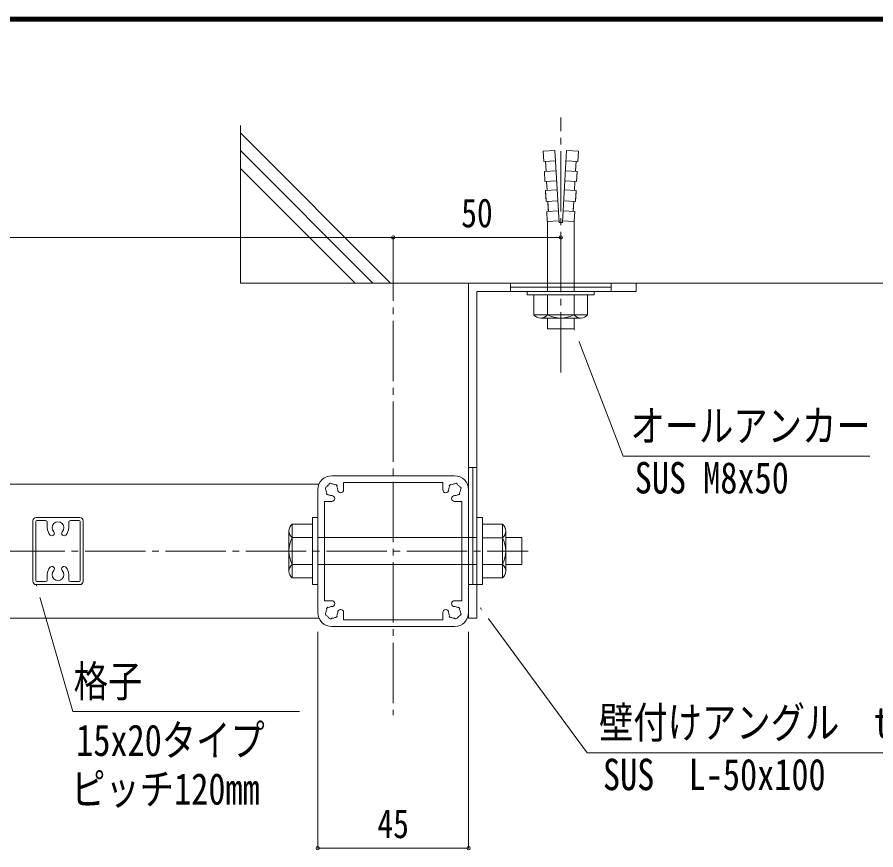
# Model space of a CAD drawing. Units: millimetres at full size; details may follow other scales. Extents: x -18823 to 1599, y -13140 to 1133.
# Drawn here: x 256 to 769, y 636 to 1133 of the extents above; entities that cross this region are included whole.
import ezdxf
from ezdxf.enums import TextEntityAlignment as Align

# ---------------------------------------------------------------- set-up
doc = ezdxf.new("R2010")
doc.units = ezdxf.units.MM
doc.header["$LTSCALE"] = 4
doc.header["$PDMODE"] = 32
doc.header["$PDSIZE"] = 2
doc.linetypes.add('CHAIN2', pattern=[12, 9, -1, 1, -1])
for name, color, linetype, lineweight in [('0-0_0', 7, 'Continuous', 18), ('0-1_1手摺寸法', 3, 'Continuous', 18), ('0-2_2躯体線', 4, 'Continuous', 9), ('0-3_3中心線', 2, 'CHAIN2', 18), ('0-4_41ｱﾙﾐ', 6, 'Continuous', 18), ('0-5_42ｱﾙﾐ部品', 6, 'Continuous', 18), ('0-D_WAKU', 7, 'Continuous', 18)]:
    doc.layers.add(name, color=color, linetype=linetype, lineweight=lineweight)
doc.styles.add('ＭＳ ゴシック', font='')
doc.styles.get('ＭＳ ゴシック').set_extended_font_data('MS Gothic')

msp = doc.modelspace()

# ---------------------------------------------------------------- linework, layer by layer
at = {"layer": '0-0_0'}
for points in [[(588.559, 947.188), (617.791, 871.191), (764.962, 871.191)], [(267.559, 794.553), (289.5, 718.778), (424.595, 718.778)], [(532.671, 780.783), (596.325, 694.128), (818.569, 694.128)]]:
    msp.add_lwpolyline(points, dxfattribs=at)
at = {"layer": '0-1_1手摺寸法'}
for p, q in [((480.559, 1001.789), (-119.441, 1001.789)), ((-114.841, 1001.789), (475.959, 1001.789)), ((480.559, 976.821), (480.559, 1001.789)), ((480.559, 1000.208), (480.559, 1001.789)), ((480.559, 1001.789), (580.559, 1001.789)), ((575.959, 1001.789), (485.159, 1001.789)), ((580.559, 1000.208), (580.559, 1001.789)), ((625.559, 974.553), (525.559, 974.553)), ((525.559, 974.553), (525.559, 774.553)), ((550.559, 974.553), (550.559, 969.553)), ((610.559, 974.553), (610.559, 969.553)), ((625.559, 974.553), (625.559, 969.553)), ((625.559, 969.553), (530.559, 969.553)), ((530.559, 969.553), (530.559, 774.553)), ((550.559, 972.053), (610.559, 972.053)), ((525.559, 864.553), (530.559, 864.553)), ((528.059, 864.553), (528.059, 794.553)), ((525.559, 794.553), (530.559, 794.553)), ((525.559, 774.553), (530.559, 774.553)), ((435.559, 766.453), (435.559, 637.296)), ((525.559, 766.453), (525.559, 637.296)), ((525.559, 637.296), (435.559, 637.296)), ((440.159, 637.296), (520.959, 637.296))]:
    msp.add_line(p, q, dxfattribs=at)
for p in [(480.559, 1001.789), (580.559, 1001.789), (435.559, 637.296), (525.559, 637.296)]:
    msp.add_point(p, dxfattribs=at)
at = {"layer": '0-2_2躯体線'}
for p, q in [((389.366, 1068.506), (389.366, 974.553)), ((478.95, 974.553), (389.366, 1064.136)), ((468.363, 974.553), (389.366, 1053.55)), ((457.776, 974.553), (389.366, 1042.962)), ((896.984, 974.553), (389.366, 974.553)), ((420.369, 830.586), (432.369, 830.586)), ((420.369, 798.586), (420.369, 830.586)), ((432.369, 834.586), (435.559, 834.586)), ((432.369, 794.586), (432.369, 834.586)), ((435.559, 794.586), (435.559, 834.586)), ((530.559, 794.553), (530.559, 834.553)), ((533.75, 834.553), (530.559, 834.553)), ((533.75, 794.553), (533.75, 834.553)), ((545.749, 830.553), (533.75, 830.553)), ((545.749, 798.553), (545.749, 830.553)), ((418.369, 802.586), (418.369, 826.586)), ((547.749, 802.553), (547.749, 826.553)), ((420.369, 822.586), (432.369, 822.586)), ((530.559, 822.586), (435.559, 822.586)), ((545.749, 822.553), (533.75, 822.553)), ((557.364, 822.586), (547.749, 822.586)), ((557.364, 806.586), (557.364, 822.586)), ((420.369, 806.586), (432.369, 806.586)), ((530.559, 806.586), (435.559, 806.586)), ((545.749, 806.553), (533.75, 806.553)), ((557.364, 806.586), (547.749, 806.586)), ((420.369, 798.586), (432.369, 798.586)), ((432.369, 794.586), (435.559, 794.586)), ((533.75, 794.553), (530.559, 794.553)), ((545.749, 798.553), (533.75, 798.553))]:
    msp.add_line(p, q, dxfattribs=at)
for centre, radius, start, end in [((423.369, 826.586), 5, 126.87, 233.13), ((542.75, 826.553), 5, 306.87, 53.13), ((435.369, 814.586), 17, 151.928, 208.072), ((530.75, 814.553), 17, 331.928, 28.072), ((423.369, 802.586), 5, 126.87, 233.13), ((542.75, 802.553), 5, 306.87, 53.13)]:
    msp.add_arc(centre, radius, start, end, dxfattribs=at)
at = {"layer": '0-3_3中心線'}
for p, q in [((580.559, 921.173), (580.559, 1073.249)), ((480.559, 999.904), (480.559, 716.562)), ((-231.317, 814.553), (561.173, 814.553))]:
    msp.add_line(p, q, dxfattribs=at)
at = {"layer": '0-4_41ｱﾙﾐ'}
for p, q in [((265.559, 832.553), (265.559, 814.553)), ((267.359, 832.153), (267.359, 814.553)), ((293.559, 834.553), (267.559, 834.553)), ((273.159, 832.753), (267.959, 832.753)), ((274.159, 831.753), (274.159, 828.553)), ((286.959, 831.753), (286.959, 828.553)), ((293.159, 832.753), (287.959, 832.753)), ((293.759, 832.153), (293.759, 814.553)), ((295.559, 832.553), (295.559, 814.553)), ((265.559, 796.553), (265.559, 814.553)), ((267.359, 796.953), (267.359, 814.553)), ((293.759, 796.953), (293.759, 814.553)), ((295.559, 796.553), (295.559, 814.553)), ((274.159, 797.353), (274.159, 800.553)), ((286.959, 797.353), (286.959, 800.553)), ((293.559, 794.553), (267.559, 794.553)), ((273.159, 796.353), (267.959, 796.353)), ((293.159, 796.353), (287.959, 796.353))]:
    msp.add_line(p, q, dxfattribs=at)
for centre, radius, start, end in [((267.559, 832.553), 2, 90, 180), ((267.959, 832.153), 0.6, 90, 180), ((273.159, 831.753), 1, 0, 90), ((280.559, 828.553), 3.5, 316.844, 223.156), ((287.959, 831.753), 1, 90, 180), ((293.159, 832.153), 0.6, 0, 90), ((293.559, 832.553), 2, 0, 90), ((280.559, 828.553), 6.4, 180, 223.156), ((276.937, 825.179), 1.45, 223.805, 42.507), ((284.181, 825.179), 1.45, 137.493, 316.195), ((280.559, 828.553), 6.4, 316.844, 0), ((280.559, 800.553), 6.4, 136.844, 180), ((276.937, 803.927), 1.45, 317.493, 136.195), ((284.181, 803.927), 1.45, 43.805, 222.507), ((280.559, 800.553), 6.4, 0, 43.156), ((280.559, 800.553), 3.5, 136.844, 43.156), ((267.559, 796.553), 2, 180, 270), ((267.959, 796.953), 0.6, 180, 270), ((273.159, 797.353), 1, 270, 0), ((287.959, 797.353), 1, 180, 270), ((293.159, 796.953), 0.6, 270, 0), ((293.559, 796.553), 2, 270, 0)]:
    msp.add_arc(centre, radius, start, end, dxfattribs=at)
at = {"layer": '0-5_42ｱﾙﾐ部品'}
for p, q in [((576.983, 1053.58), (570.078, 1053.182)), ((570.426, 1047.158), (570.078, 1053.182)), ((579.559, 1010.674), (577.066, 1053.583)), ((581.559, 1010.674), (584.052, 1053.583)), ((584.135, 1053.58), (591.04, 1053.182)), ((590.693, 1047.158), (591.04, 1053.182)), ((570.426, 1047.158), (577.386, 1047.559)), ((571.769, 1041.225), (571.424, 1047.215)), ((590.693, 1047.158), (583.732, 1047.559)), ((589.349, 1041.225), (589.694, 1047.215)), ((570.771, 1041.168), (577.732, 1041.569)), ((571.116, 1035.178), (570.771, 1041.168)), ((590.347, 1041.168), (583.387, 1041.569)), ((590.002, 1035.178), (590.347, 1041.168)), ((571.116, 1035.178), (578.077, 1035.579)), ((572.422, 1029.91), (572.115, 1035.232)), ((572.422, 1029.91), (572.125, 1035.064)), ((590.002, 1035.178), (583.041, 1035.579)), ((588.696, 1029.91), (589.003, 1035.232)), ((588.696, 1029.91), (588.994, 1035.064)), ((571.424, 1029.853), (578.388, 1030.255)), ((571.769, 1023.863), (571.424, 1029.853)), ((589.695, 1029.853), (582.73, 1030.255)), ((589.349, 1023.863), (589.695, 1029.853)), ((571.808, 1023.195), (571.462, 1029.185)), ((589.31, 1023.195), (589.656, 1029.185)), ((571.808, 1023.195), (578.768, 1023.596)), ((573.113, 1017.93), (572.806, 1023.252)), ((573.152, 1017.262), (572.806, 1023.252)), ((589.31, 1023.195), (582.35, 1023.596)), ((587.967, 1017.262), (588.312, 1023.252)), ((588.005, 1017.93), (588.312, 1023.252)), ((572.153, 1017.205), (579.114, 1017.606)), ((572.499, 1011.215), (572.153, 1017.205)), ((588.965, 1017.205), (582.004, 1017.606)), ((588.62, 1011.215), (588.965, 1017.205)), ((579.487, 1011.618), (572.499, 1011.215)), ((572.559, 969.553), (572.559, 1011.218)), ((579.559, 1010.674), (581.559, 1010.674)), ((581.631, 1011.618), (588.62, 1011.215)), ((588.559, 969.553), (588.559, 1011.218)), ((600.559, 969.553), (560.559, 969.553)), ((560.559, 967.583), (560.559, 969.553)), ((600.559, 967.583), (600.559, 969.553)), ((600.559, 967.583), (560.559, 967.583)), ((564.559, 955.583), (564.559, 967.583)), ((572.559, 955.583), (572.559, 967.583)), ((588.559, 955.583), (588.559, 967.583)), ((596.559, 955.583), (596.559, 967.583)), ((596.559, 955.583), (564.559, 955.583)), ((592.559, 953.583), (568.559, 953.583)), ((572.559, 947.188), (572.559, 953.583)), ((588.559, 947.188), (588.559, 953.583)), ((588.559, 947.188), (572.559, 947.188)), ((443.959, 859.553), (517.159, 859.553)), ((-75.16, 854.553), (436.278, 854.553)), ((435.559, 851.153), (435.559, 777.953)), ((450.959, 855.553), (510.159, 855.553)), ((450.959, 855.553), (450.959, 851.153)), ((510.159, 855.553), (510.159, 851.153)), ((525.559, 851.153), (525.559, 777.953)), ((443.959, 844.153), (439.559, 844.153)), ((439.559, 844.153), (439.559, 784.953)), ((517.159, 844.153), (521.559, 844.153)), ((521.559, 844.153), (521.559, 784.953)), ((443.959, 784.953), (439.559, 784.953)), ((517.159, 784.953), (521.559, 784.953)), ((-75.16, 774.553), (436.278, 774.553)), ((450.959, 773.553), (450.959, 777.953)), ((443.959, 769.553), (517.159, 769.553))]:
    msp.add_line(p, q, dxfattribs=at)
msp.add_lwpolyline([(450.959, 773.553), (510.159, 773.553), (510.159, 777.953)], dxfattribs=at)
for centre, radius, start, end in [((568.559, 958.583), 5, 216.87, 323.13), ((580.559, 970.583), 17, 241.928, 298.072), ((592.559, 958.583), 5, 216.87, 323.13), ((443.959, 851.153), 8.4, 90, 180), ((517.159, 851.153), 8.4, 0, 90), ((441.061, 851.93), 1, 165, 232.976), ((441.061, 851.93), 1, 97.024, 165), ((443.959, 851.153), 3.5, 180.359, 195), ((443.959, 851.153), 3.5, 135, 149.641), ((443.959, 851.153), 3.5, 120.359, 135), ((443.183, 854.051), 1, 105, 172.976), ((443.183, 854.051), 1, 37.024, 105), ((443.959, 851.153), 3.5, 75, 89.641), ((443.959, 851.153), 3.5, 60.359, 75), ((446.08, 853.274), 1, 45, 112.976), ((446.08, 853.274), 1, 337.024, 45), ((443.959, 851.153), 3.5, 15, 29.641), ((443.959, 851.153), 3.5, 0.359, 15), ((449.209, 851.153), 1.75, 180, 0), ((511.909, 851.153), 1.75, 180, 0), ((517.159, 851.153), 3.5, 165, 179.641), ((517.159, 851.153), 3.5, 150.359, 165), ((515.038, 853.274), 1, 135, 202.976), ((515.038, 853.274), 1, 67.024, 135), ((517.159, 851.153), 3.5, 105, 119.641), ((517.159, 851.153), 3.5, 90.359, 105), ((517.936, 854.051), 1, 75, 142.976), ((517.936, 854.051), 1, 7.024, 75), ((517.159, 851.153), 3.5, 45, 59.641), ((517.159, 851.153), 3.5, 30.359, 45), ((520.057, 851.93), 1, 15, 82.976), ((517.159, 851.153), 3.5, 345, 359.641), ((520.057, 851.93), 1, 307.024, 15), ((443.959, 851.153), 3.5, 195, 209.641), ((441.838, 849.032), 1, 157.024, 225), ((441.838, 849.032), 1, 225, 292.976), ((443.959, 851.153), 3.5, 240.359, 255), ((443.959, 851.153), 3.5, 255, 270), ((443.959, 845.903), 1.75, 270, 90), ((517.159, 845.903), 1.75, 90, 270), ((517.159, 851.153), 3.5, 270, 285), ((517.159, 851.153), 3.5, 285, 299.641), ((519.28, 849.032), 1, 247.024, 315), ((519.28, 849.032), 1, 315, 22.976), ((517.159, 851.153), 3.5, 330.359, 345), ((443.959, 783.203), 1.75, 270, 90), ((517.159, 783.203), 1.75, 90, 270), ((443.959, 777.953), 3.5, 165, 179.641), ((443.959, 777.953), 3.5, 150.359, 165), ((441.838, 780.074), 1, 135, 202.976), ((441.838, 780.074), 1, 67.024, 135), ((443.959, 777.953), 3.5, 105, 119.641), ((443.959, 777.953), 3.5, 90, 105), ((449.209, 777.953), 1.75, 0, 180), ((511.909, 777.953), 1.75, 0, 180), ((517.159, 777.953), 3.5, 75, 90), ((517.159, 777.953), 3.5, 60.359, 75), ((519.28, 780.074), 1, 45, 112.976), ((519.28, 780.074), 1, 337.024, 45), ((517.159, 777.953), 3.5, 15, 29.641), ((517.159, 777.953), 3.5, 0.359, 15), ((443.959, 777.953), 8.4, 180, 270), ((441.061, 777.176), 1, 127.024, 195), ((441.061, 777.176), 1, 195, 262.976), ((443.959, 777.953), 3.5, 210.359, 225), ((443.959, 777.953), 3.5, 225, 239.641), ((443.183, 775.055), 1, 187.024, 255), ((443.183, 775.055), 1, 255, 322.976), ((443.959, 777.953), 3.5, 270.359, 285), ((443.959, 777.953), 3.5, 285, 299.641), ((446.08, 775.832), 1, 247.024, 315), ((446.08, 775.832), 1, 315, 22.976), ((443.959, 777.953), 3.5, 330.359, 345), ((443.959, 777.953), 3.5, 345, 359.641), ((517.159, 777.953), 3.5, 180.359, 195), ((517.159, 777.953), 3.5, 195, 209.641), ((515.038, 775.832), 1, 157.024, 225), ((515.038, 775.832), 1, 225, 292.976), ((517.159, 777.953), 3.5, 240.359, 255), ((517.159, 777.953), 3.5, 255, 269.641), ((517.936, 775.055), 1, 217.024, 285), ((517.159, 777.953), 8.4, 270, 0), ((517.936, 775.055), 1, 285, 352.976), ((517.159, 777.953), 3.5, 300.359, 315), ((517.159, 777.953), 3.5, 315, 329.641), ((520.057, 777.176), 1, 277.024, 345), ((520.057, 777.176), 1, 345, 52.976)]:
    msp.add_arc(centre, radius, start, end, dxfattribs=at)
at = {"layer": '0-D_WAKU'}
for p, q in [((1599.2, 1133.2), (-1603.2, 1133.2)), ((1598.6, 1132.6), (-1602.6, 1132.6)), ((1598, 1132), (-1602, 1132)), ((1597.4, 1131.4), (-1601.4, 1131.4)), ((1596.8, 1130.8), (-1600.8, 1130.8))]:
    msp.add_line(p, q, dxfattribs=at)

# ---------------------------------------------------------------- texts
at = {"layer": '0-0_0', "style": 'ＭＳ ゴシック', "width": 0.8}
for s, p in [('オールアンカー', (622.074, 874.334)), ('SUS M8x50', (624.678, 843.349)), ('格子', (289.941, 721.92)), ('壁付けアングル\u3000t=2.5', (603.348, 697.27)), ('15x20タイプ', (291.41, 686.697)), ('SUS\u3000L-50x100', (605.724, 666.286)), ('ピッチ120mm', (288.396, 657.626))]:
    msp.add_text(s, height=18.77, dxfattribs=at).set_placement(p, align=Align.BOTTOM_LEFT)
at = {"layer": '0-1_1手摺寸法', "color": 7, "style": 'ＭＳ ゴシック', "width": 0.8}
for s, p in [('50', (521.138, 1002.608)), ('45', (471.138, 638.115))]:
    msp.add_text(s, height=17.27, dxfattribs=at).set_placement(p, align=Align.BOTTOM_LEFT)

# ---------------------------------------------------------------- next in the draw order: wipeouts: each hides what was drawn before it
for points in [[(592.684, 940.333), (590.091, 939.336), (588.559, 947.188), (588.559, 947.188)], [(271.085, 787.372), (268.416, 786.599), (267.559, 794.553), (267.559, 794.553)], [(538.454, 775.256), (536.215, 773.611), (532.671, 780.783), (532.671, 780.783)]]:
    msp.add_wipeout(points)

doc.saveas('drawing.dxf')
